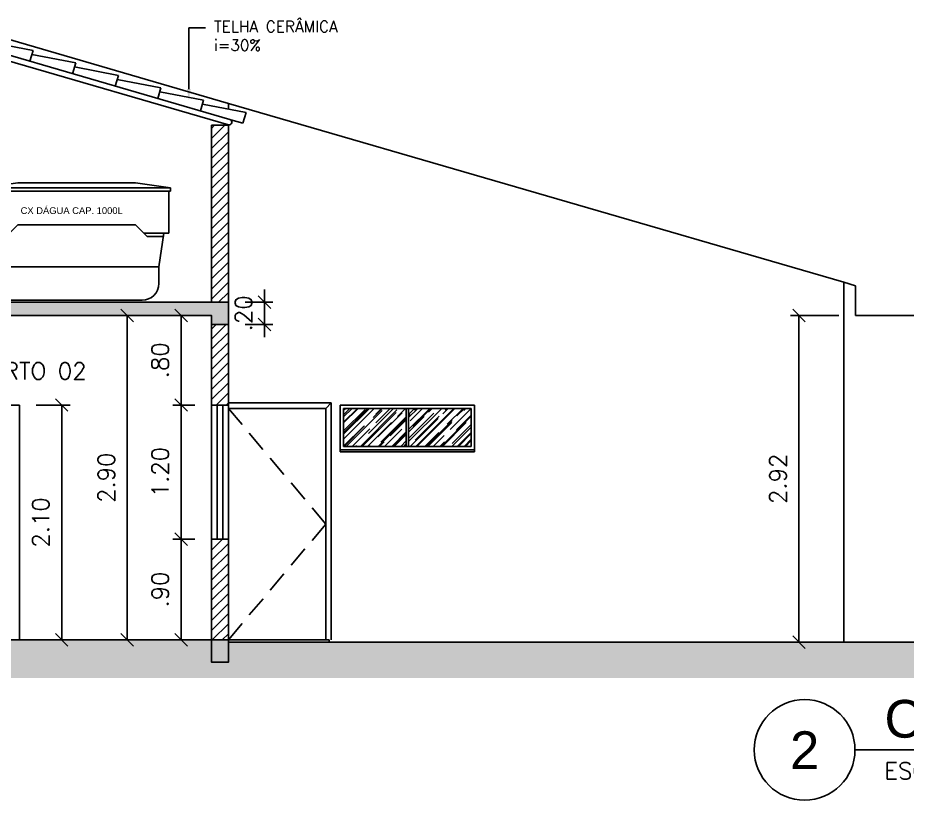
# Model space of a CAD drawing. Header units: millimetres. Extents: x -7.3 to 27.4, y 30.6 to 59.7.
# Drawn here: x 7.59 to 15.54, y 52.7 to 59.7 of the extents above; entities that cross this region are included whole.
import ezdxf
from ezdxf import colors
from ezdxf.entities.mleader import LeaderData, LeaderLine
from ezdxf.enums import TextEntityAlignment as Align
from ezdxf.math import Vec2, Vec3

# ---------------------------------------------------------------- set-up
doc = ezdxf.new("R2010")
doc.units = ezdxf.units.MM
doc.linetypes.add('HIDDEN', pattern=[9.525, 6.35, -3.175])
for name, color, linetype in [('ARQ-ALVENARIA', 4, 'Continuous'), ('ARQ-COTAS', 30, 'Continuous'), ('ARQ-ESQ-01', 1, 'Continuous'), ('ARQ-ESQ-02', 2, 'Continuous'), ('ARQ-ESTRUTURA', 6, 'Continuous'), ('ARQ-HACHURA', 253, 'Continuous'), ('ARQ-HATCH-ALV', 8, 'Continuous'), ('ARQ-PÇ-HIDROSSAN', 7, 'Continuous'), ('ARQ-SÍMBOLOS', 2, 'Continuous'), ('ARQ-TEXTO2', 2, 'Continuous'), ('ARQ-TEXTO3', 3, 'Continuous'), ('ARQ-TEXTO4', 4, 'Continuous')]:
    doc.layers.add(name, color=color, linetype=linetype)
doc.styles.add('arial', font='arial.ttf')
doc.styles.add('ROMANS', font='romans.shx')
doc.styles.add('Romans_Anot', font='romans.shx')
doc.styles.get("Standard").update_dxf_attribs({"font": 'arial.ttf'})
doc.dimstyles.new('Escala 1-75', dxfattribs={"dimscale": 0.75, "dimtxt": 0.2, "dimasz": 0.15, "dimexe": 0.1, "dimexo": 0.2, "dimgap": 0.15, "dimtad": 1, "dimzin": 4, "dimdsep": 46, "dimtxsty": 'Romans_Anot', "dimblk": 'OBLIQUE', "dimcen": 0.25, "dimclrd": 256, "dimclre": 256, "dimclrt": 2, "dimadec": 0, "dimazin": 0, "dimtfac": 1, "dimtix": 1, "dimtmove": 2, "dimatfit": 3, "dimfxl": 0, "dimlwd": -1, "dimlwe": -1, "dimarcsym": 0})

# ---------------------------------------------------------------- blocks, each defined once
blk = doc.blocks.new('CX DÁGUA')
at = {"layer": 'ARQ-PÇ-HIDROSSAN', "linetype": 'Continuous'}
for p, q in [((8.0453, 180.91), (8.3603, 180.955)), ((8.3603, 180.955), (9.4103, 180.955)), ((9.4103, 180.955), (9.7253, 180.91)), ((8.0453, 180.91), (9.7253, 180.91)), ((8.0453, 180.91), (8.0453, 180.88)), ((8.0453, 180.88), (9.7253, 180.88)), ((8.0603, 180.88), (8.0603, 180.505)), ((9.7103, 180.88), (9.7103, 180.505)), ((9.7253, 180.91), (9.7253, 180.88)), ((8.2543, 180.474), (8.3603, 180.58)), ((8.3603, 180.58), (9.4103, 180.58)), ((9.5164, 180.474), (9.4103, 180.58)), ((8.0603, 180.505), (8.2853, 180.505)), ((8.1053, 180.505), (8.1053, 180.474)), ((8.2543, 180.474), (8.1053, 180.474)), ((8.11, 180.474), (8.1503, 180.205)), ((9.7103, 180.505), (9.4853, 180.505)), ((9.5164, 180.474), (9.6607, 180.474)), ((9.6203, 180.205), (9.6653, 180.505)), ((8.1503, 180.205), (8.1503, 180.055)), ((9.6203, 180.205), (8.1503, 180.205)), ((9.6203, 180.205), (9.6203, 180.055)), ((9.4703, 179.905), (8.3003, 179.905))]:
    blk.add_line(p, q, dxfattribs=at)
for centre, start, end in [((8.3003, 180.055), 180, 270), ((9.4703, 180.055), 270, 0)]:
    blk.add_arc(centre, 0.15, start, end, dxfattribs=at)
blk.add_text('CX DÁGUA CAP. 1000L', height=0.06, dxfattribs=at).set_placement((8.3844, 180.6769))
blk = doc.blocks.new('_Oblique')
at = {"color": 0, "linetype": 'ByBlock', "lineweight": -2}
blk.add_line((-0.5, -0.5), (0.5, 0.5), dxfattribs=at)
blk = doc.blocks.new('*D37')
at = {"layer": 'ARQ-COTAS', "ltscale": 0.03, "transparency": 16777216}
for p, q in [((9.1702, 55.0372), (8.9724, 55.0372)), ((9.0474, 54.1372), (9.0474, 55.0372)), ((9.1702, 54.1372), (8.9724, 54.1372))]:
    blk.add_line(p, q, dxfattribs=at)
at = {"layer": 'Defpoints', "color": 0, "ltscale": 0.03, "transparency": 16777216}
for p in [(9.0474, 55.0372), (9.3202, 55.0372), (9.3202, 54.1372)]:
    blk.add_point(p, dxfattribs=at)
at = {"layer": 'ARQ-COTAS', "ltscale": 0.03, "transparency": 16777216, "xscale": 0.1125, "yscale": 0.1125, "zscale": 0.1125}
for p, rotation in [((9.0474, 55.0372), 90), ((9.0474, 54.1372), 270)]:
    blk.add_blockref('_Oblique', p, dxfattribs=dict(at, rotation=rotation))
at = {"layer": 'ARQ-COTAS', "color": 2, "ltscale": 0.03, "transparency": 16777216, "insert": (8.8599, 54.5872), "char_height": 0.15, "attachment_point": 5, "rotation": 90, "style": 'Romans_Anot'}
blk.add_mtext('.90', dxfattribs=at)
blk = doc.blocks.new('*D38')
at = {"layer": 'ARQ-COTAS', "ltscale": 0.03, "transparency": 16777216}
for p, q in [((9.1702, 56.2372), (8.9724, 56.2372)), ((9.0474, 55.0372), (9.0474, 56.2372)), ((9.1702, 55.0372), (8.9724, 55.0372))]:
    blk.add_line(p, q, dxfattribs=at)
at = {"layer": 'Defpoints', "color": 0, "ltscale": 0.03, "transparency": 16777216}
for p in [(9.0474, 56.2372), (9.3202, 56.2372), (9.3202, 55.0372)]:
    blk.add_point(p, dxfattribs=at)
at = {"layer": 'ARQ-COTAS', "ltscale": 0.03, "transparency": 16777216, "xscale": 0.1125, "yscale": 0.1125, "zscale": 0.1125}
for p, rotation in [((9.0474, 56.2372), 90), ((9.0474, 55.0372), 270)]:
    blk.add_blockref('_Oblique', p, dxfattribs=dict(at, rotation=rotation))
at = {"layer": 'ARQ-COTAS', "color": 2, "ltscale": 0.03, "transparency": 16777216, "insert": (8.8599, 55.6372), "char_height": 0.15, "attachment_point": 5, "rotation": 90, "style": 'Romans_Anot'}
blk.add_mtext('1.20', dxfattribs=at)
blk = doc.blocks.new('*D39')
at = {"layer": 'ARQ-COTAS', "ltscale": 0.03, "transparency": 16777216}
for p, q in [((9.1702, 57.0372), (8.9724, 57.0372)), ((9.0474, 56.2372), (9.0474, 57.0372)), ((9.1702, 56.2372), (8.9724, 56.2372))]:
    blk.add_line(p, q, dxfattribs=at)
at = {"layer": 'Defpoints', "color": 0, "ltscale": 0.03, "transparency": 16777216}
for p in [(9.0474, 57.0372), (9.3202, 57.0372), (9.3202, 56.2372)]:
    blk.add_point(p, dxfattribs=at)
at = {"layer": 'ARQ-COTAS', "ltscale": 0.03, "transparency": 16777216, "xscale": 0.1125, "yscale": 0.1125, "zscale": 0.1125}
for p, rotation in [((9.0474, 57.0372), 90), ((9.0474, 56.2372), 270)]:
    blk.add_blockref('_Oblique', p, dxfattribs=dict(at, rotation=rotation))
at = {"layer": 'ARQ-COTAS', "color": 2, "ltscale": 0.03, "transparency": 16777216, "insert": (8.8599, 56.6372), "char_height": 0.15, "attachment_point": 5, "rotation": 90, "style": 'Romans_Anot'}
blk.add_mtext('.80', dxfattribs=at)
blk = doc.blocks.new('*D40')
at = {"layer": 'ARQ-COTAS', "ltscale": 0.03, "transparency": 16777216}
for p, q in [((9.7931, 57.1572), (9.7931, 57.2697)), ((9.6202, 57.1572), (9.8681, 57.1572)), ((9.7931, 56.9572), (9.7931, 57.1572)), ((9.6202, 56.9572), (9.8681, 56.9572)), ((9.7931, 56.9572), (9.7931, 56.8447))]:
    blk.add_line(p, q, dxfattribs=at)
at = {"layer": 'Defpoints', "color": 0, "ltscale": 0.03, "transparency": 16777216}
for p in [(9.4702, 57.1572), (9.7931, 57.1572), (9.4702, 56.9572)]:
    blk.add_point(p, dxfattribs=at)
at = {"layer": 'ARQ-COTAS', "ltscale": 0.03, "transparency": 16777216, "xscale": 0.1125, "yscale": 0.1125, "zscale": 0.1125}
for p, rotation in [((9.7931, 57.1572), 270), ((9.7931, 56.9572), 90)]:
    blk.add_blockref('_Oblique', p, dxfattribs=dict(at, rotation=rotation))
at = {"layer": 'ARQ-COTAS', "color": 2, "ltscale": 0.03, "transparency": 16777216, "insert": (9.6056, 57.0572), "char_height": 0.15, "attachment_point": 5, "rotation": 90, "style": 'Romans_Anot'}
blk.add_mtext('.20', dxfattribs=at)
blk = doc.blocks.new('*D41')
at = {"layer": 'ARQ-COTAS', "ltscale": 0.03, "transparency": 16777216}
for p, q in [((8.5664, 54.1372), (8.5664, 57.0372)), ((8.5986, 57.0372), (8.6414, 57.0372)), ((8.5986, 54.1372), (8.6414, 54.1372))]:
    blk.add_line(p, q, dxfattribs=at)
at = {"layer": 'Defpoints', "color": 0, "ltscale": 0.03, "transparency": 16777216}
for p in [(8.4486, 57.0372), (8.5664, 57.0372), (8.4486, 54.1372)]:
    blk.add_point(p, dxfattribs=at)
at = {"layer": 'ARQ-COTAS', "ltscale": 0.03, "transparency": 16777216, "xscale": 0.1125, "yscale": 0.1125, "zscale": 0.1125}
for p, rotation in [((8.5664, 57.0372), 90), ((8.5664, 54.1372), 270)]:
    blk.add_blockref('_Oblique', p, dxfattribs=dict(at, rotation=rotation))
at = {"layer": 'ARQ-COTAS', "color": 2, "ltscale": 0.03, "transparency": 16777216, "insert": (8.3789, 55.5872), "char_height": 0.15, "attachment_point": 5, "rotation": 90, "style": 'Romans_Anot'}
blk.add_mtext('2.90', dxfattribs=at)
blk = doc.blocks.new('*D42')
at = {"layer": 'ARQ-COTAS', "ltscale": 0.03, "transparency": 16777216}
for p, q in [((7.7529, 56.2372), (8.0554, 56.2372)), ((7.9804, 54.1372), (7.9804, 56.2372)), ((7.7529, 54.1372), (8.0554, 54.1372))]:
    blk.add_line(p, q, dxfattribs=at)
at = {"layer": 'Defpoints', "color": 0, "ltscale": 0.03, "transparency": 16777216}
for p in [(7.6029, 56.2372), (7.9804, 56.2372), (7.6029, 54.1372)]:
    blk.add_point(p, dxfattribs=at)
at = {"layer": 'ARQ-COTAS', "ltscale": 0.03, "transparency": 16777216, "xscale": 0.1125, "yscale": 0.1125, "zscale": 0.1125}
for p, rotation in [((7.9804, 56.2372), 90), ((7.9804, 54.1372), 270)]:
    blk.add_blockref('_Oblique', p, dxfattribs=dict(at, rotation=rotation))
at = {"layer": 'ARQ-COTAS', "color": 2, "ltscale": 0.03, "transparency": 16777216, "insert": (7.7929, 55.1872), "char_height": 0.15, "attachment_point": 5, "rotation": 90, "style": 'Romans_Anot'}
blk.add_mtext('2.10', dxfattribs=at)
blk = doc.blocks.new('*U10')
at = {"layer": 'ARQ-SÍMBOLOS'}
blk.add_line((0.6, 0), (5.458, 0), dxfattribs=at)
blk.add_circle((0, 0), 0.6, dxfattribs=at)
at = {"layer": 'ARQ-TEXTO2', "style": 'ROMANS'}
blk.add_attdef('ESCALA1', text='', height=0.2, dxfattribs=at).set_placement((0.951, -0.149), align=Align.TOP_LEFT)
at = {"layer": 'ARQ-TEXTO4', "style": 'arial'}
blk.add_attdef('TITULODODESENHO', (0.951, 0.146), '', height=0.45, dxfattribs=at)
blk.add_attdef('0', text='', height=0.45, dxfattribs=at).set_placement((0, 0), align=Align.MIDDLE)
blk = doc.blocks.new('*D70')
at = {"layer": 'ARQ-COTAS', "ltscale": 0.03, "transparency": 16777216}
for p, q in [((14.9263, 57.0372), (14.4952, 57.0372)), ((14.5702, 57.0372), (14.5702, 54.1172)), ((14.9263, 54.1172), (14.4952, 54.1172))]:
    blk.add_line(p, q, dxfattribs=at)
at = {"layer": 'Defpoints', "color": 0, "ltscale": 0.03, "transparency": 16777216}
for p in [(15.0763, 57.0372), (14.5702, 54.1172), (15.0763, 54.1172)]:
    blk.add_point(p, dxfattribs=at)
at = {"layer": 'ARQ-COTAS', "ltscale": 0.03, "transparency": 16777216, "xscale": 0.1125, "yscale": 0.1125, "zscale": 0.1125}
for p, rotation in [((14.5702, 57.0372), 90), ((14.5702, 54.1172), 270)]:
    blk.add_blockref('_Oblique', p, dxfattribs=dict(at, rotation=rotation))
at = {"layer": 'ARQ-COTAS', "color": 2, "ltscale": 0.03, "transparency": 16777216, "insert": (14.3827, 55.5772), "char_height": 0.15, "attachment_point": 5, "rotation": 90, "style": 'Romans_Anot'}
blk.add_mtext('2.92', dxfattribs=at)

msp = doc.modelspace()

# ---------------------------------------------------------------- hatches: boundary and pattern name
at = {"layer": 'ARQ-HACHURA', "ltscale": 0.03}
h = msp.add_hatch(color=256, dxfattribs=at)
h.paths.add_polyline_path([(-0.6298, 57.0372), (2.7202, 57.0372), (2.7202, 56.9572), (2.8702, 56.9572), (2.8702, 57.0372), (6.5702, 57.0372), (6.5702, 56.9572), (6.7202, 56.9572), (6.7202, 57.0372), (9.3202, 57.0372), (9.3202, 56.9572), (9.4702, 56.9572), (9.4702, 57.1572), (-0.7798, 57.1572), (-0.7798, 56.9572), (-0.6298, 56.9572)])
h.paths.add_polyline_path([(3.3296, 56.9061), (3.3296, 57.2883), (3.1046, 57.2883), (3.1046, 56.9061)], flags=9)
h = msp.add_hatch(dxfattribs=at)
h.set_pattern_fill('AR-RROOF', color=256, scale=0.003, angle=45)
h.paths.add_polyline_path([(10.5002, 56.2072), (10.5002, 55.8672), (11.0602, 55.8672), (11.0602, 56.2072)])
h.paths.add_polyline_path([(11.0802, 56.2072), (11.0802, 55.8672), (11.6402, 55.8672), (11.6402, 56.2072)])
h = msp.add_hatch(dxfattribs=at)
h.set_pattern_fill('EARTH', color=256, scale=0.03, angle=45, style=0)
h.set_pattern_definition([(45, (-3e-09, -7.0591), (0, 0.2694077), [0.1905, -0.1905]), (45, (-0.05051, -7.00859), (0, 0.2694077), [0.1905, -0.1905]), (45, (-0.10103, -6.95808), (0, 0.2694077), [0.1905, -0.1905]), (135, (-0.10103, -6.9244), (-0.2694077, 0), [0.1905, -0.1905]), (135, (-0.05051, -6.87389), (-0.2694077, 0), [0.1905, -0.1905]), (135, (-3e-09, -6.82337), (-0.2694077, 0), [0.1905, -0.1905])])
h.paths.add_polyline_path([(17.8512, 53.9172), (17.7012, 53.9172), (17.7012, 54.1172), (9.4702, 54.1172), (9.4702, 53.9372), (9.3202, 53.9372), (9.3202, 54.1372), (6.7202, 54.1372), (6.7202, 53.9372), (6.5702, 53.9372), (6.5702, 54.1372), (2.8702, 54.1372), (2.8702, 53.9372), (2.7202, 53.9372), (2.7202, 54.1172), (-0.6298, 54.1172), (-0.6298, 53.9172), (-0.7798, 53.9172), (-0.7798, 54.0972), (-5.5861, 54.0972), (-5.5861, 53.7972), (17.8512, 53.7972)])
msp.add_hatch(color=256, dxfattribs=at).paths.add_polyline_path([(9.4702, 54.1372), (9.3202, 54.1372), (9.3202, 53.9372), (9.4702, 53.9372)])
at = {"layer": 'ARQ-HATCH-ALV', "ltscale": 0.03}
h = msp.add_hatch(dxfattribs=at)
h.set_pattern_fill('ANSI31', color=256, scale=0.02, style=0)
h.paths.add_polyline_path([(9.4702, 58.7389), (9.3202, 58.7389), (9.3202, 57.1572), (9.4702, 57.1572)])
h = msp.add_hatch(dxfattribs=at)
h.set_pattern_fill('ANSI31', color=256, scale=0.02, style=0)
h.paths.add_polyline_path([(9.4702, 56.9572), (9.3202, 56.9572), (9.3202, 56.2372), (9.4702, 56.2372)])
h = msp.add_hatch(dxfattribs=at)
h.set_pattern_fill('ANSI31', color=256, scale=0.02, style=0)
h.paths.add_polyline_path([(9.4702, 55.0372), (9.3202, 55.0372), (9.3202, 54.1372), (9.4702, 54.1372)])

# ---------------------------------------------------------------- linework, layer by layer
for p, q in [((9.4702, 57.1572), (9.4702, 57.0372)), ((9.3202, 54.1372), (9.3202, 54.1872))]:
    msp.add_line(p, q)
at = {"layer": 'ARQ-ALVENARIA', "color": 8}
for p, q in [((9.4702, 58.9355), (7.0692, 59.6343)), ((15.0763, 57.304), (14.9702, 57.3348)), ((15.0763, 57.0372), (15.0763, 57.304)), ((15.0763, 57.0372), (17.7012, 57.0372))]:
    msp.add_line(p, q, dxfattribs=at)
at = {"layer": 'ARQ-ALVENARIA'}
for p, q in [((7.0702, 59.4938), (9.4842, 58.7913)), ((7.7249, 59.4074), (7.3331, 59.4824)), ((7.0702, 59.4418), (9.4702, 58.7433)), ((7.696, 59.3117), (7.7249, 59.4074)), ((8.1059, 59.2966), (7.7141, 59.3715)), ((8.0769, 59.2009), (8.1059, 59.2966)), ((8.4868, 59.1857), (8.095, 59.2607)), ((8.4579, 59.09), (8.4868, 59.1857)), ((8.8678, 59.0748), (8.476, 59.1498)), ((8.8388, 58.9791), (8.8678, 59.0748)), ((9.2487, 58.964), (8.8569, 59.0389)), ((9.2198, 58.8682), (9.2487, 58.964)), ((9.6297, 58.8531), (9.2379, 58.9281)), ((9.6008, 58.7574), (9.6297, 58.8531)), ((9.6008, 58.7574), (9.4927, 58.7869)), ((9.3202, 57.1572), (9.3202, 58.7389)), ((9.3202, 58.7389), (9.4702, 58.7389)), ((9.4702, 57.1572), (9.4702, 58.7433)), ((9.3202, 56.2372), (9.3202, 56.9572)), ((9.4702, 56.9572), (9.4702, 56.2372)), ((9.4702, 56.2372), (9.3202, 56.2372)), ((9.3202, 55.0372), (9.4702, 55.0372)), ((9.3202, 54.1372), (9.3202, 55.0372)), ((9.4702, 55.0372), (9.4702, 54.1372))]:
    msp.add_line(p, q, dxfattribs=at)
at = {"layer": 'ARQ-ALVENARIA', "color": 2}
for p, q in [((9.4702, 58.8836), (9.4702, 58.9355)), ((14.9702, 57.3348), (9.4702, 58.9355)), ((14.9702, 54.1172), (14.9702, 57.3348))]:
    msp.add_line(p, q, dxfattribs=at)
at = {"layer": 'ARQ-ALVENARIA'}
msp.add_arc((9.4772, 58.7673), 0.025, 253.77349, 73.77349, dxfattribs=at)
at = {"layer": 'ARQ-ESQ-01', "ltscale": 0.03}
for p, q in [((9.3202, 56.2372), (9.3202, 55.0372)), ((9.4702, 56.2372), (9.4702, 55.0372)), ((11.0602, 56.2072), (11.0602, 55.8672)), ((11.0802, 56.2072), (11.0802, 55.8672))]:
    msp.add_line(p, q, dxfattribs=at)
at = {"layer": 'ARQ-ESQ-01', "linetype": 'HIDDEN', "ltscale": 0.03}
for p, q in [((10.3402, 55.1722), (9.4702, 56.2072)), ((9.4702, 54.1372), (10.3402, 55.1722))]:
    msp.add_line(p, q, dxfattribs=at)
at = {"layer": 'ARQ-ESQ-02', "ltscale": 0.03}
for p, q in [((7.6029, 56.2372), (6.8029, 56.2372)), ((7.6029, 56.2372), (7.6029, 54.1372)), ((9.3702, 56.2372), (9.3702, 55.0372)), ((9.4202, 56.2372), (9.4202, 55.0372)), ((9.4702, 56.2572), (10.3902, 56.2572)), ((9.4702, 56.2072), (10.3402, 56.2072)), ((10.3402, 56.2072), (10.3902, 56.2572)), ((10.3402, 56.2072), (10.3402, 54.1372)), ((10.3902, 56.2572), (10.3902, 54.1372)), ((10.4702, 55.8372), (10.4702, 56.2372)), ((10.4702, 56.2372), (11.6702, 56.2372)), ((10.5002, 56.2072), (11.6402, 56.2072)), ((10.5002, 55.8672), (10.5002, 56.2072)), ((11.6402, 55.8672), (11.6402, 56.2072)), ((11.6702, 55.8372), (11.6702, 56.2372)), ((10.4702, 55.8372), (11.6702, 55.8372)), ((10.4702, 55.8372), (10.4702, 55.8172)), ((10.4702, 55.8172), (11.6702, 55.8172)), ((10.5002, 55.8672), (11.6402, 55.8672)), ((11.6702, 55.8372), (11.6702, 55.8172)), ((9.4702, 54.1372), (10.3702, 54.1372)), ((10.3702, 54.1372), (10.3702, 54.1172))]:
    msp.add_line(p, q, dxfattribs=at)
at = {"layer": 'ARQ-ESTRUTURA', "ltscale": 0.03}
for p, q in [((-0.7798, 57.1572), (9.4702, 57.1572)), ((9.4702, 54.1372), (2.7202, 54.1372)), ((9.4702, 54.1172), (17.8512, 54.1172))]:
    msp.add_line(p, q, dxfattribs=at)
for points in [[(9.4702, 57.1572), (9.4702, 56.9572), (9.3202, 56.9572), (9.3202, 57.0372), (6.7202, 57.0372), (6.7202, 56.9572), (6.5702, 56.9572), (6.5702, 57.0372), (2.8702, 57.0372), (2.8702, 56.9572), (2.7202, 56.9572), (2.7202, 57.0372), (-0.6298, 57.0372)], [(9.3202, 54.1372), (9.3202, 53.9372), (9.4702, 53.9372), (9.4702, 54.1372)]]:
    msp.add_lwpolyline(points, dxfattribs=at)

# ---------------------------------------------------------------- block references
msp.add_blockref('CX DÁGUA', (-0.7713, -122.7307))
at = {"layer": 'ARQ-SÍMBOLOS', "xscale": 0.75, "yscale": 0.75, "zscale": 0.75}
msp.add_blockref('*U10', (14.6209, 53.1527), dxfattribs=at).add_auto_attribs({'ESCALA1': 'ESCALA 1:50', '0': '2', 'TITULODODESENHO': 'CORTE A-A'})

# ---------------------------------------------------------------- texts
at = {"layer": 'ARQ-TEXTO3', "style": 'ROMANS'}
msp.add_text('QUARTO 02', height=0.15, dxfattribs=at).set_placement((7.0649, 56.467))

# ---------------------------------------------------------------- dimensions: what is measured, and where the dimension line sits
at = {"layer": 'ARQ-COTAS', "ltscale": 0.03}
for base, p1, p2, picture, middle in [((9.7931, 57.1572), (9.4702, 56.9572), (9.4702, 57.1572), '*D40', (9.6056, 57.0572)), ((8.5664, 57.0372), (8.4486, 54.1372), (8.4486, 57.0372), '*D41', (8.3789, 55.5872)), ((9.0474, 57.0372), (9.3202, 56.2372), (9.3202, 57.0372), '*D39', (8.8599, 56.6372)), ((14.5702, 54.1172), (15.0763, 57.0372), (15.0763, 54.1172), '*D70', (14.3827, 55.5772)), ((7.9804, 56.2372), (7.6029, 54.1372), (7.6029, 56.2372), '*D42', (7.7929, 55.1872)), ((9.0474, 56.2372), (9.3202, 55.0372), (9.3202, 56.2372), '*D38', (8.8599, 55.6372)), ((9.0474, 55.0372), (9.3202, 54.1372), (9.3202, 55.0372), '*D37', (8.8599, 54.5872))]:
    dim = msp.add_linear_dim(base=base, p1=p1, p2=p2, angle=90, dimstyle='Escala 1-75', dxfattribs=at)
    dim.commit()
    dim.dimension.update_dxf_attribs({"geometry": picture, "text_midpoint": middle})

# ---------------------------------------------------------------- leaders
at = {"layer": 'ARQ-COTAS'}
ml = msp.add_multileader_mtext('Standard', dxfattribs=at)
ml.set_content('TELHA CERÂMICA\\Pi=30%', color=2, style='Romans_Anot')
ml.set_leader_properties(color=256, linetype='ByLayer', lineweight=-1)
ml.build(insert=Vec2(0, 0))
ml.multileader.update_dxf_attribs({"dogleg_length": 0.3, "arrow_head_size": 0.1, "scale": 0.5})
ctx = ml.context
ctx.base_point, ctx.scale, ctx.char_height, ctx.arrow_head_size, ctx.landing_gap_size, ctx.plane_origin = Vec3(9.2666, 59.6123), 0.5, 0.1, 0.1, 0.075, Vec3(9.1166, 58.9637)
notes = []
notes.append((ctx, [(0, (1, 1, 0), (9.1166, 59.6123), (1, 0), 0.15, [(0, [(9.1166, 58.9637)], 0, [])])]))
ctx.mtext.insert, ctx.mtext.flow_direction = Vec3(9.3416, 59.6723), 5
for ctx, leaders in notes:
    for number, flags, end, landing, length, lines in leaders:
        leader = LeaderData()
        leader.index, (leader.has_last_leader_line, leader.has_dogleg_vector, leader.attachment_direction) = number, flags
        leader.last_leader_point, leader.dogleg_vector, leader.dogleg_length = Vec3(end), Vec3(landing), length
        for number, points, colour, breaks in lines:
            line = LeaderLine()
            line.index, line.vertices, line.color, line.breaks = number, Vec3.list(points), colors.encode_raw_color(colour), breaks
            leader.lines.append(line)
        ctx.leaders.append(leader)

doc.saveas('drawing.dxf')
